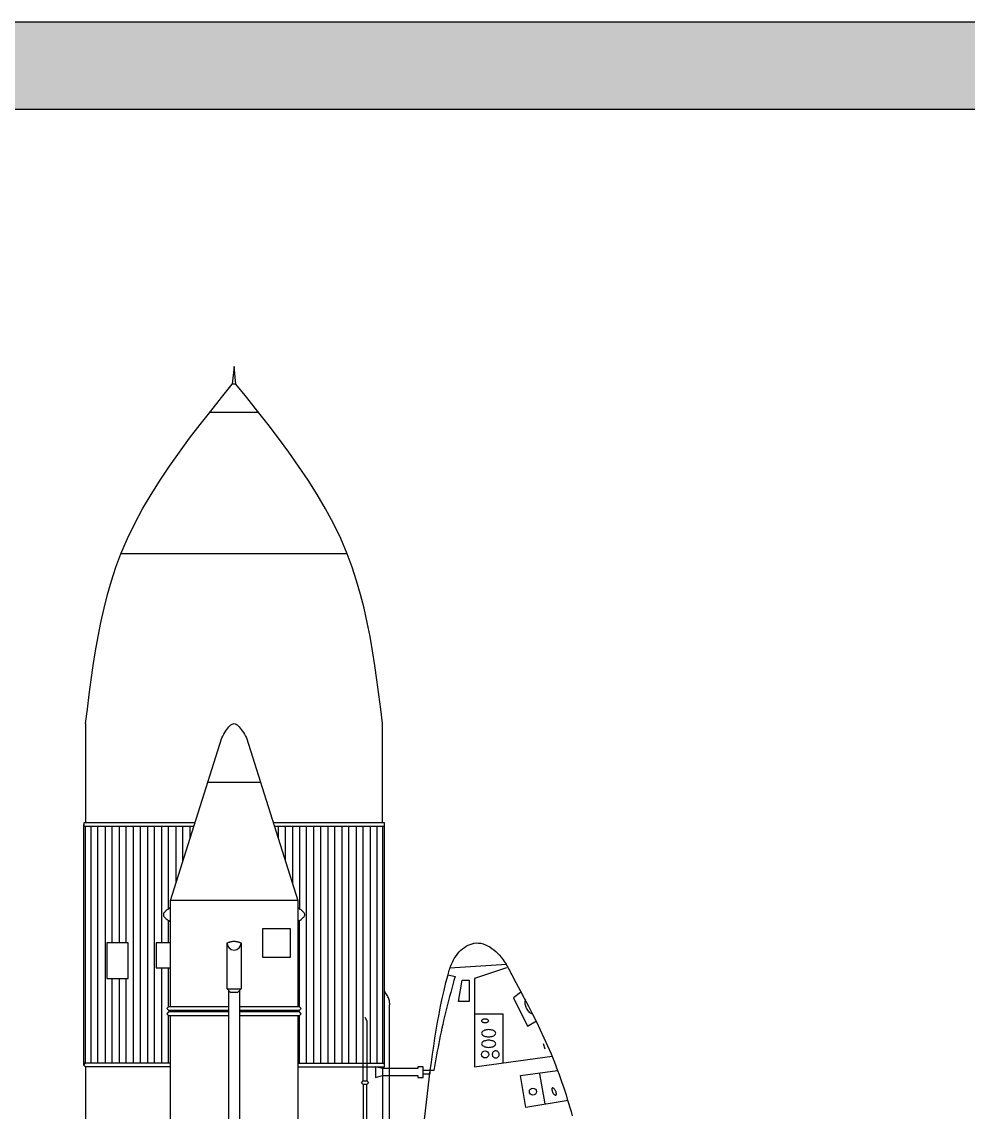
# Model space of a CAD drawing. Header units: millimetres. Extents: x 15433 to 243506, y 235846 to 321695.
# Drawn here: x 154049 to 184703, y 286394 to 321695 of the extents above; entities that cross this region are included whole.
import ezdxf

# ---------------------------------------------------------------- set-up
doc = ezdxf.new("R2010")
doc.units = ezdxf.units.MM
doc.layers.add('www.cad-blocks.net', color=7, linetype='Continuous')

# ---------------------------------------------------------------- blocks, each defined once
blk = doc.blocks.new('A$C149D648B')
at = {"color": 7, "linetype": 'Continuous'}
for p, q in [((4868, 62250), (4811, 61677)), ((4925, 61677), (4868, 62250)), ((4459, 61240), (4811, 61677)), ((4925, 61677), (4811, 61677)), ((5276, 61240), (4925, 61677)), ((4110, 60802), (4459, 61240)), ((5625, 60802), (5276, 61240)), ((3765, 60362), (4110, 60802)), ((4066, 60761), (5669, 60761)), ((5970, 60362), (5625, 60802)), ((3427, 59920), (3765, 60362)), ((6309, 59920), (5970, 60362)), ((3097, 59474), (3427, 59920)), ((6639, 59474), (6309, 59920)), ((2777, 59023), (3097, 59474)), ((6958, 59023), (6639, 59474)), ((2470, 58568), (2777, 59023)), ((7265, 58568), (6958, 59023)), ((2179, 58106), (2470, 58568)), ((7557, 58106), (7265, 58568)), ((1904, 57637), (2179, 58106)), ((7831, 57637), (7557, 58106)), ((1648, 57161), (1904, 57637)), ((8087, 57161), (7831, 57637)), ((1414, 56675), (1648, 57161)), ((8322, 56675), (8087, 57161)), ((1203, 56180), (1414, 56675)), ((8533, 56180), (8322, 56675)), ((1042, 55749), (1203, 56180)), ((8533, 56180), (1203, 56180)), ((8693, 55749), (8533, 56180)), ((898, 55310), (1042, 55749)), ((8837, 55310), (8693, 55749)), ((770, 54866), (898, 55310)), ((8965, 54866), (8837, 55310)), ((656, 54416), (770, 54866)), ((9080, 54416), (8965, 54866)), ((554, 53960), (656, 54416)), ((9182, 53960), (9080, 54416)), ((463, 53500), (554, 53960)), ((9273, 53500), (9182, 53960)), ((381, 53036), (463, 53500)), ((9354, 53036), (9273, 53500)), ((307, 52569), (381, 53036)), ((9428, 52569), (9354, 53036)), ((239, 52100), (307, 52569)), ((9496, 52100), (9428, 52569)), ((176, 51628), (239, 52100)), ((9559, 51628), (9496, 52100)), ((116, 51155), (176, 51628)), ((9620, 51155), (9559, 51628)), ((57, 50682), (116, 51155)), ((9678, 50682), (9620, 51155)), ((57, 50682), (57, 47475)), ((4600, 50444), (4634, 50494)), ((4634, 50494), (4667, 50539)), ((4667, 50539), (4701, 50579)), ((4701, 50579), (4734, 50614)), ((4734, 50614), (4767, 50642)), ((4767, 50642), (4801, 50664)), ((4801, 50664), (4834, 50677)), ((4834, 50677), (4868, 50682)), ((4868, 50682), (4901, 50677)), ((4901, 50677), (4934, 50664)), ((4934, 50664), (4968, 50642)), ((4968, 50642), (5001, 50614)), ((5001, 50614), (5035, 50579)), ((5035, 50579), (5068, 50539)), ((5068, 50539), (5102, 50494)), ((5102, 50494), (5135, 50444)), ((9678, 47475), (9678, 50682)), ((2806, 44955), (4467, 50224)), ((4467, 50224), (4500, 50281)), ((4500, 50281), (4534, 50337)), ((4534, 50337), (4567, 50392)), ((4567, 50392), (4600, 50444)), ((5135, 50444), (5168, 50392)), ((5168, 50392), (5202, 50337)), ((5202, 50337), (5235, 50281)), ((5235, 50281), (5268, 50224)), ((5268, 50224), (6929, 44955)), ((4009, 48792), (5727, 48792)), ((3608, 47475), (0, 47475)), ((0, 47475), (0, 47360)), ((0, 39629), (0, 47418)), ((0, 47360), (3550, 47360)), ((57, 39686), (57, 47360)), ((229, 47360), (229, 39686)), ((458, 39686), (458, 47360)), ((687, 47360), (687, 39686)), ((916, 43581), (916, 47360)), ((1145, 47360), (1145, 43581)), ((1374, 43581), (1374, 47360)), ((1604, 47360), (1604, 39686)), ((1832, 39686), (1832, 47360)), ((2061, 47360), (2061, 39686)), ((2291, 39686), (2291, 47360)), ((2520, 47360), (2520, 43581)), ((2749, 44669), (2749, 47360)), ((2978, 47360), (2978, 45528)), ((3207, 46215), (3207, 47360)), ((3436, 47360), (3436, 46959)), ((9735, 47475), (6128, 47475)), ((6185, 47360), (9735, 47360)), ((6300, 47360), (6300, 46959)), ((6529, 46215), (6529, 47360)), ((6758, 47360), (6758, 45528)), ((6987, 47360), (6987, 44669)), ((7216, 39686), (7216, 47360)), ((7445, 47360), (7445, 39686)), ((7674, 39686), (7674, 47360)), ((7903, 47360), (7903, 39686)), ((8132, 39686), (8132, 47360)), ((8361, 47360), (8361, 39686)), ((8590, 39686), (8590, 47360)), ((8819, 47360), (8819, 39686)), ((9048, 39686), (9048, 47360)), ((9277, 47360), (9277, 39686)), ((9506, 39686), (9506, 47360)), ((9678, 47360), (9678, 39686)), ((9735, 47360), (9735, 47475)), ((9735, 39572), (9735, 47360)), ((6929, 44955), (2806, 44955)), ((2806, 41519), (2806, 44955)), ((6929, 44955), (6929, 41519)), ((2579, 44516), (2577, 44497)), ((2577, 44497), (2579, 44478)), ((2586, 44535), (2579, 44516)), ((2596, 44554), (2586, 44535)), ((2611, 44573), (2596, 44554)), ((2628, 44593), (2611, 44573)), ((2649, 44611), (2628, 44593)), ((2671, 44631), (2649, 44611)), ((2696, 44650), (2671, 44631)), ((2722, 44669), (2696, 44650)), ((2750, 44688), (2722, 44669)), ((2778, 44707), (2750, 44688)), ((2806, 44726), (2778, 44707)), ((6958, 44707), (6929, 44726)), ((6986, 44688), (6958, 44707)), ((7013, 44669), (6986, 44688)), ((7040, 44650), (7013, 44669)), ((7064, 44631), (7040, 44650)), ((7087, 44611), (7064, 44631)), ((7107, 44593), (7087, 44611)), ((7124, 44573), (7107, 44593)), ((7139, 44554), (7124, 44573)), ((7150, 44535), (7139, 44554)), ((7156, 44516), (7150, 44535)), ((7158, 44497), (7156, 44516)), ((7156, 44478), (7158, 44497)), ((2579, 44478), (2586, 44459)), ((2586, 44459), (2596, 44440)), ((2596, 44440), (2611, 44421)), ((2611, 44421), (2628, 44401)), ((2628, 44401), (2649, 44382)), ((2649, 44382), (2671, 44363)), ((2671, 44363), (2696, 44344)), ((2696, 44344), (2722, 44325)), ((2722, 44325), (2750, 44306)), ((2749, 43581), (2749, 44325)), ((2750, 44306), (2778, 44287)), ((2778, 44287), (2806, 44268)), ((6929, 44268), (6958, 44287)), ((6958, 44287), (6986, 44306)), ((6986, 44306), (7013, 44325)), ((6987, 41519), (6987, 44325)), ((7013, 44325), (7040, 44344)), ((7040, 44344), (7064, 44363)), ((7064, 44363), (7087, 44382)), ((7087, 44382), (7107, 44401)), ((7107, 44401), (7124, 44421)), ((7124, 44421), (7139, 44440)), ((7139, 44440), (7150, 44459)), ((7150, 44459), (7156, 44478)), ((6700, 44039), (5784, 44039)), ((5784, 44039), (5784, 43122)), ((6700, 43122), (6700, 44039)), ((1432, 43581), (744, 43581)), ((744, 43581), (744, 42435)), ((1432, 42435), (1432, 43581)), ((2806, 43581), (2348, 43581)), ((2348, 43581), (2348, 42779)), ((4639, 43581), (4658, 43588)), ((4639, 42092), (4639, 43581)), ((4658, 43588), (4677, 43595)), ((4677, 43595), (4696, 43602)), ((4696, 43602), (4715, 43608)), ((4715, 43608), (4734, 43614)), ((4734, 43614), (4753, 43620)), ((4753, 43620), (4772, 43625)), ((4772, 43625), (4791, 43629)), ((4791, 43629), (4811, 43633)), ((4811, 43633), (4829, 43636)), ((4829, 43636), (4849, 43637)), ((4849, 43637), (4868, 43638)), ((4868, 43638), (4887, 43637)), ((4887, 43637), (4906, 43636)), ((4906, 43636), (4925, 43633)), ((4925, 43633), (4944, 43629)), ((4944, 43629), (4963, 43625)), ((4963, 43625), (4982, 43620)), ((4982, 43620), (5001, 43614)), ((5001, 43614), (5020, 43608)), ((5020, 43608), (5040, 43602)), ((5040, 43602), (5059, 43595)), ((5059, 43595), (5078, 43588)), ((5078, 43588), (5097, 43581)), ((5097, 43581), (5097, 42092)), ((12271, 43392), (12329, 43436)), ((12329, 43436), (12390, 43475)), ((12390, 43475), (12452, 43509)), ((12452, 43509), (12516, 43537)), ((12516, 43537), (12581, 43558)), ((12581, 43558), (12647, 43573)), ((12647, 43573), (12713, 43581)), ((12713, 43581), (12788, 43580)), ((12788, 43580), (12862, 43570)), ((12862, 43570), (12935, 43551)), ((12935, 43551), (13008, 43525)), ((13008, 43525), (13079, 43491)), ((13079, 43491), (13149, 43452)), ((13149, 43452), (13217, 43407)), ((5784, 43122), (6700, 43122)), ((11972, 43032), (11998, 43078)), ((11998, 43078), (12026, 43122)), ((12026, 43122), (12068, 43181)), ((12068, 43181), (12113, 43238)), ((12113, 43238), (12162, 43293)), ((12162, 43293), (12215, 43344)), ((12215, 43344), (12271, 43392)), ((13217, 43407), (13283, 43356)), ((13283, 43356), (13345, 43302)), ((13345, 43302), (13406, 43245)), ((13406, 43245), (13462, 43184)), ((13462, 43184), (13515, 43122)), ((13515, 43122), (13551, 43077)), ((13551, 43077), (13585, 43031)), ((2348, 42779), (2806, 42779)), ((2520, 42779), (2520, 39686)), ((2749, 41519), (2749, 42779)), ((11839, 42698), (11854, 42747)), ((11854, 42747), (11870, 42795)), ((11855, 42779), (13687, 42893)), ((11870, 42795), (11888, 42844)), ((11888, 42844), (11906, 42892)), ((11906, 42892), (11927, 42939)), ((11927, 42939), (11948, 42986)), ((11948, 42986), (11972, 43032)), ((13687, 42779), (12656, 42435)), ((13585, 43031), (13618, 42984)), ((13618, 42984), (13648, 42937)), ((13648, 42937), (13677, 42890)), ((13677, 42890), (13706, 42841)), ((13706, 42841), (13733, 42793)), ((13733, 42793), (13759, 42745)), ((13759, 42745), (13785, 42696)), ((744, 42435), (1432, 42435)), ((916, 39686), (916, 42435)), ((1145, 42435), (1145, 39686)), ((1374, 39686), (1374, 42435)), ((11731, 42297), (11797, 42550)), ((11797, 42550), (11811, 42599)), ((11797, 42550), (12026, 42493)), ((11811, 42599), (11824, 42649)), ((11824, 42649), (11839, 42698)), ((11991, 42364), (11955, 42236)), ((12026, 42493), (11991, 42364)), ((12141, 41691), (12255, 42378)), ((12255, 42378), (12484, 42378)), ((12484, 42378), (12484, 41691)), ((12656, 42435), (12656, 39572)), ((13785, 42696), (13810, 42648)), ((13810, 42648), (13834, 42599)), ((13834, 42599), (13859, 42550)), ((13859, 42550), (13995, 42297)), ((4753, 41977), (4639, 42092)), ((4639, 42092), (5097, 42092)), ((4696, 27145), (4696, 42034)), ((5097, 42092), (4982, 41977)), ((5040, 42034), (5040, 27145)), ((9756, 42002), (9735, 42034)), ((11612, 41788), (11669, 42043)), ((11669, 42043), (11731, 42297)), ((11920, 42107), (11885, 41979)), ((11955, 42236), (11920, 42107)), ((13995, 42297), (14131, 42044)), ((14131, 42044), (14266, 41791)), ((4982, 41977), (4753, 41977)), ((9776, 41970), (9756, 42002)), ((9796, 41938), (9776, 41970)), ((9815, 41906), (9796, 41938)), ((9833, 41873), (9815, 41906)), ((9850, 41840), (9833, 41873)), ((9865, 41806), (9850, 41840)), ((9878, 41773), (9865, 41806)), ((9889, 41739), (9878, 41773)), ((9898, 41704), (9889, 41739)), ((9904, 41669), (9898, 41704)), ((9907, 41633), (9904, 41669)), ((11558, 41531), (11612, 41788)), ((11816, 41722), (11782, 41593)), ((11850, 41850), (11816, 41722)), ((11885, 41979), (11850, 41850)), ((12484, 41691), (12141, 41691)), ((14145, 41977), (13916, 41805)), ((13916, 41805), (14374, 40889)), ((14266, 41791), (14399, 41536)), ((14287, 41702), (14284, 41677)), ((14284, 41677), (14284, 41648)), ((14294, 41722), (14287, 41702)), ((14304, 41738), (14294, 41722)), ((14317, 41748), (14304, 41738)), ((2749, 41519), (2692, 41462)), ((2692, 41462), (2749, 41404)), ((2749, 41347), (2692, 41290)), ((4696, 41519), (2749, 41519)), ((2749, 41404), (4696, 41404)), ((4696, 41347), (2749, 41347)), ((6987, 41519), (5040, 41519)), ((5040, 41404), (6987, 41404)), ((6987, 41347), (5040, 41347)), ((7044, 41462), (6987, 41519)), ((6987, 41404), (7044, 41462)), ((7044, 41290), (6987, 41347)), ((9908, 41629), (9907, 41633)), ((9907, 41576), (9908, 41581)), ((9907, 39515), (9907, 41576)), ((9908, 41624), (9908, 41629)), ((9908, 41619), (9908, 41624)), ((9908, 41614), (9908, 41619)), ((9908, 41610), (9908, 41614)), ((9908, 41605), (9908, 41610)), ((9908, 41600), (9908, 41605)), ((9908, 41596), (9908, 41600)), ((9908, 41591), (9908, 41596)), ((9908, 41586), (9908, 41591)), ((9908, 41581), (9908, 41586)), ((11507, 41274), (11558, 41531)), ((11717, 41335), (11686, 41206)), ((11750, 41464), (11717, 41335)), ((11782, 41593), (11750, 41464)), ((14284, 41648), (14288, 41616)), ((14288, 41616), (14296, 41581)), ((14296, 41581), (14307, 41545)), ((14307, 41545), (14317, 41519)), ((14321, 41509), (14317, 41519)), ((14338, 41472), (14321, 41509)), ((14357, 41437), (14338, 41472)), ((14378, 41404), (14357, 41437)), ((14400, 41374), (14378, 41404)), ((14399, 41536), (14530, 41281)), ((14423, 41347), (14400, 41374)), ((14446, 41324), (14423, 41347)), ((14469, 41306), (14446, 41324)), ((14491, 41294), (14469, 41306)), ((2692, 41290), (2749, 41232)), ((2749, 41232), (4696, 41232)), ((2749, 39686), (2749, 41232)), ((2806, 36766), (2806, 41232)), ((5040, 41232), (6987, 41232)), ((6929, 41232), (6929, 36766)), ((6987, 41232), (7044, 41290)), ((6987, 39686), (6987, 41232)), ((9048, 39114), (9048, 41118)), ((9105, 41175), (9163, 41061)), ((9163, 41061), (9163, 39114)), ((11415, 40758), (11460, 41016)), ((11460, 41016), (11507, 41274)), ((11655, 41076), (11625, 40946)), ((11686, 41206), (11655, 41076)), ((12656, 41290), (13573, 41290)), ((12887, 41070), (12885, 41061)), ((12885, 41061), (12887, 41052)), ((12891, 41079), (12887, 41070)), ((12887, 41052), (12891, 41043)), ((12898, 41087), (12891, 41079)), ((12891, 41043), (12898, 41035)), ((12907, 41094), (12898, 41087)), ((12898, 41035), (12907, 41027)), ((12919, 41101), (12907, 41094)), ((12907, 41027), (12919, 41020)), ((12933, 41107), (12919, 41101)), ((12919, 41020), (12933, 41015)), ((12948, 41112), (12933, 41107)), ((12933, 41015), (12948, 41010)), ((12964, 41115), (12948, 41112)), ((12948, 41010), (12964, 41006)), ((12982, 41118), (12964, 41115)), ((12964, 41006), (12982, 41004)), ((13000, 41118), (12982, 41118)), ((12982, 41004), (13000, 41004)), ((13018, 41118), (13000, 41118)), ((13000, 41004), (13018, 41004)), ((13035, 41115), (13018, 41118)), ((13018, 41004), (13035, 41006)), ((13052, 41112), (13035, 41115)), ((13035, 41006), (13052, 41010)), ((13067, 41107), (13052, 41112)), ((13052, 41010), (13067, 41015)), ((13081, 41101), (13067, 41107)), ((13067, 41015), (13081, 41020)), ((13092, 41094), (13081, 41101)), ((13081, 41020), (13092, 41027)), ((13102, 41087), (13092, 41094)), ((13092, 41027), (13102, 41035)), ((13109, 41079), (13102, 41087)), ((13102, 41035), (13109, 41043)), ((13113, 41070), (13109, 41079)), ((13109, 41043), (13113, 41052)), ((13114, 41061), (13113, 41070)), ((13113, 41052), (13114, 41061)), ((13573, 41290), (13573, 39686)), ((14374, 40889), (14661, 41061)), ((14511, 41287), (14491, 41294)), ((14530, 41285), (14511, 41287)), ((14546, 41290), (14530, 41285)), ((14530, 41281), (14658, 41026)), ((14658, 41026), (14784, 40768)), ((11373, 40498), (11415, 40758)), ((11572, 40699), (11546, 40576)), ((11598, 40823), (11572, 40699)), ((11625, 40946), (11598, 40823)), ((12888, 40678), (12885, 40660)), ((12885, 40660), (12888, 40642)), ((12896, 40696), (12888, 40678)), ((12888, 40642), (12896, 40625)), ((12910, 40712), (12896, 40696)), ((12896, 40625), (12910, 40608)), ((12929, 40728), (12910, 40712)), ((12910, 40608), (12929, 40593)), ((12952, 40741), (12929, 40728)), ((12980, 40753), (12952, 40741)), ((13010, 40762), (12980, 40753)), ((13044, 40769), (13010, 40762)), ((13078, 40773), (13044, 40769)), ((13114, 40775), (13078, 40773)), ((13150, 40773), (13114, 40775)), ((13185, 40769), (13150, 40773)), ((13218, 40762), (13185, 40769)), ((13249, 40753), (13218, 40762)), ((13276, 40741), (13249, 40753)), ((13300, 40728), (13276, 40741)), ((13318, 40712), (13300, 40728)), ((13300, 40593), (13318, 40608)), ((13332, 40696), (13318, 40712)), ((13318, 40608), (13332, 40625)), ((13340, 40678), (13332, 40696)), ((13332, 40625), (13340, 40642)), ((13343, 40660), (13340, 40678)), ((13340, 40642), (13343, 40660)), ((14784, 40768), (14906, 40510)), ((11334, 40238), (11373, 40498)), ((11497, 40328), (11474, 40204)), ((11521, 40452), (11497, 40328)), ((11546, 40576), (11521, 40452)), ((12888, 40334), (12885, 40317)), ((12885, 40317), (12888, 40299)), ((12896, 40352), (12888, 40334)), ((12888, 40299), (12896, 40281)), ((12910, 40368), (12896, 40352)), ((12896, 40281), (12910, 40265)), ((12929, 40384), (12910, 40368)), ((12910, 40265), (12929, 40249)), ((12929, 40593), (12952, 40579)), ((12952, 40398), (12929, 40384)), ((12929, 40249), (12952, 40236)), ((12952, 40579), (12980, 40568)), ((12980, 40409), (12952, 40398)), ((12980, 40568), (13010, 40558)), ((13010, 40418), (12980, 40409)), ((13010, 40558), (13044, 40551)), ((13044, 40425), (13010, 40418)), ((13044, 40551), (13078, 40547)), ((13078, 40430), (13044, 40425)), ((13078, 40547), (13114, 40546)), ((13114, 40431), (13078, 40430)), ((13114, 40546), (13150, 40547)), ((13150, 40430), (13114, 40431)), ((13150, 40547), (13185, 40551)), ((13185, 40425), (13150, 40430)), ((13185, 40551), (13218, 40558)), ((13218, 40418), (13185, 40425)), ((13218, 40558), (13249, 40568)), ((13249, 40409), (13218, 40418)), ((13249, 40568), (13276, 40579)), ((13276, 40398), (13249, 40409)), ((13276, 40579), (13300, 40593)), ((13300, 40384), (13276, 40398)), ((13276, 40236), (13300, 40249)), ((13318, 40368), (13300, 40384)), ((13300, 40249), (13318, 40265)), ((13332, 40352), (13318, 40368)), ((13318, 40265), (13332, 40281)), ((13340, 40334), (13332, 40352)), ((13332, 40281), (13340, 40299)), ((13343, 40317), (13340, 40334)), ((13340, 40299), (13343, 40317)), ((14947, 40145), (14890, 40317)), ((14906, 40510), (15024, 40250)), ((15024, 40250), (15137, 39988)), ((11259, 39718), (11296, 39978)), ((11296, 39978), (11334, 40238)), ((11427, 39955), (11405, 39831)), ((11450, 40080), (11427, 39955)), ((11474, 40204), (11450, 40080)), ((12656, 39572), (15176, 39916)), ((12952, 40236), (12980, 40224)), ((12980, 40224), (13010, 40214)), ((13010, 40214), (13044, 40208)), ((13044, 40208), (13078, 40203)), ((13078, 40203), (13114, 40202)), ((13114, 40202), (13150, 40203)), ((13150, 40203), (13185, 40208)), ((13185, 40208), (13218, 40214)), ((13218, 40214), (13249, 40224)), ((13230, 39991), (13229, 39973)), ((13229, 39973), (13230, 39955)), ((13234, 40008), (13230, 39991)), ((13230, 39955), (13234, 39937)), ((13241, 40025), (13234, 40008)), ((13234, 39937), (13241, 39921)), ((13251, 40040), (13241, 40025)), ((13241, 39921), (13251, 39905)), ((13249, 40224), (13276, 40236)), ((13262, 40054), (13251, 40040)), ((13251, 39905), (13262, 39892)), ((13276, 40065), (13262, 40054)), ((13262, 39892), (13276, 39880)), ((13291, 40075), (13276, 40065)), ((13308, 40082), (13291, 40075)), ((13325, 40086), (13308, 40082)), ((13343, 40087), (13325, 40086)), ((13361, 40086), (13343, 40087)), ((13379, 40082), (13361, 40086)), ((13395, 40075), (13379, 40082)), ((13411, 40065), (13395, 40075)), ((13424, 40054), (13411, 40065)), ((13411, 39880), (13424, 39892)), ((13436, 40040), (13424, 40054)), ((13424, 39892), (13436, 39905)), ((13445, 40025), (13436, 40040)), ((13436, 39905), (13445, 39921)), ((13452, 40008), (13445, 40025)), ((13445, 39921), (13452, 39937)), ((13456, 39991), (13452, 40008)), ((13452, 39937), (13456, 39955)), ((13458, 39973), (13456, 39991)), ((13456, 39955), (13458, 39973)), ((15137, 39988), (15245, 39724)), ((2806, 39686), (0, 39686)), ((0, 39629), (57, 39686)), ((57, 39572), (0, 39629)), ((2806, 39572), (57, 39572)), ((57, 39572), (57, 18039)), ((6929, 39686), (9735, 39686)), ((6929, 39572), (9735, 39572)), ((9678, 39515), (9449, 39572)), ((9449, 39572), (9449, 39228)), ((9678, 39572), (9678, 18039)), ((10995, 39572), (10823, 39572)), ((10823, 39572), (10823, 39515)), ((10995, 39228), (10995, 39572)), ((11224, 39457), (11259, 39718)), ((11361, 39582), (11339, 39457)), ((11383, 39706), (11361, 39582)), ((11405, 39831), (11383, 39706)), ((13276, 39880), (13291, 39871)), ((13291, 39871), (13308, 39864)), ((13308, 39864), (13325, 39860)), ((13325, 39860), (13343, 39858)), ((13343, 39858), (13361, 39860)), ((13361, 39860), (13379, 39864)), ((13379, 39864), (13395, 39871)), ((13395, 39871), (13411, 39880)), ((15245, 39724), (15348, 39457)), ((9449, 39228), (9678, 39286)), ((9907, 39515), (9678, 39515)), ((9678, 39286), (9907, 39286)), ((9907, 39286), (9907, 39515)), ((10823, 39515), (9907, 39515)), ((9907, 32414), (9907, 39286)), ((9907, 39286), (10823, 39286)), ((10823, 39286), (10823, 39228)), ((10823, 39228), (10995, 39228)), ((10968, 37277), (11224, 39457)), ((11224, 39457), (10995, 39457)), ((10995, 39343), (11224, 39343)), ((11224, 39343), (11224, 39457)), ((11339, 39457), (11224, 39457)), ((14145, 39286), (15348, 39457)), ((14317, 38255), (14145, 39286)), ((14947, 38369), (14775, 39343)), ((15348, 39457), (15396, 39326)), ((15396, 39326), (15442, 39194)), ((15442, 39194), (15488, 39061)), ((8991, 39057), (9048, 39114)), ((9048, 38999), (8991, 39057)), ((9048, 39114), (9163, 39114)), ((9163, 38999), (9048, 38999)), ((9048, 38999), (9048, 37281)), ((9163, 39114), (9220, 39057)), ((9220, 39057), (9163, 38999)), ((9163, 37281), (9163, 38999)), ((15161, 38862), (15159, 38849)), ((15159, 38849), (15159, 38835)), ((15159, 38835), (15162, 38819)), ((15164, 38872), (15161, 38862)), ((15169, 38880), (15164, 38872)), ((15176, 38885), (15169, 38880)), ((15184, 38887), (15176, 38885)), ((15193, 38886), (15184, 38887)), ((15203, 38883), (15193, 38886)), ((15214, 38877), (15203, 38883)), ((15226, 38868), (15214, 38877)), ((15237, 38857), (15226, 38868)), ((15249, 38843), (15237, 38857)), ((15260, 38828), (15249, 38843)), ((15488, 39061), (15533, 38928)), ((15533, 38928), (15576, 38795)), ((15691, 38484), (14317, 38255)), ((15162, 38819), (15166, 38801)), ((15166, 38801), (15171, 38783)), ((15171, 38783), (15178, 38765)), ((15178, 38765), (15186, 38747)), ((15186, 38747), (15196, 38729)), ((15196, 38729), (15206, 38713)), ((15206, 38713), (15218, 38697)), ((15218, 38697), (15229, 38684)), ((15229, 38684), (15240, 38673)), ((15240, 38673), (15252, 38664)), ((15252, 38664), (15263, 38658)), ((15270, 38811), (15260, 38828)), ((15263, 38658), (15273, 38654)), ((15280, 38794), (15270, 38811)), ((15273, 38654), (15282, 38653)), ((15288, 38776), (15280, 38794)), ((15282, 38653), (15291, 38656)), ((15295, 38757), (15288, 38776)), ((15291, 38656), (15297, 38661)), ((15301, 38739), (15295, 38757)), ((15297, 38661), (15302, 38668)), ((15305, 38722), (15301, 38739)), ((15302, 38668), (15306, 38679)), ((15307, 38706), (15305, 38722)), ((15306, 38679), (15307, 38691)), ((15307, 38691), (15307, 38706)), ((15576, 38795), (15619, 38661)), ((15619, 38661), (15661, 38527)), ((15661, 38527), (15702, 38393)), ((15702, 38393), (15743, 38258)), ((15743, 38258), (15783, 38123)), ((15783, 38123), (15823, 37989))]:
    blk.add_line(p, q, dxfattribs=at)
for centre in [(13000, 39973), (14546, 38770)]:
    blk.add_circle(centre, 114, dxfattribs=at)
blk.add_arc((4868, 43581), 229, 180, 0, dxfattribs=at)
blk = doc.blocks.new('FORMAT')
at = {"layer": 'www.cad-blocks.net', "true_color": 0x546d8e}
h = blk.add_hatch(color=155, dxfattribs=at)
h.set_gradient(color1=(68, 68, 68), color2=(84, 109, 142), tint=1)
h.paths.add_polyline_path([(25502, 321695), (25502, 318866), (243506, 318866), (243506, 321695)])
at = {"layer": 'www.cad-blocks.net', "color": 155, "true_color": 0x546d8e}
for p, q in [((25502, 321695), (243506, 321695)), ((25502, 318866), (243506, 318866)), ((25502, 318866), (243506, 318866))]:
    blk.add_line(p, q, dxfattribs=at)

msp = doc.modelspace()

# ---------------------------------------------------------------- block references
msp.add_blockref('A$C149D648B', (156057, 248291))
at = {"layer": 'www.cad-blocks.net'}
msp.add_blockref('FORMAT', (0, 0), dxfattribs=at)

doc.saveas('drawing.dxf')
